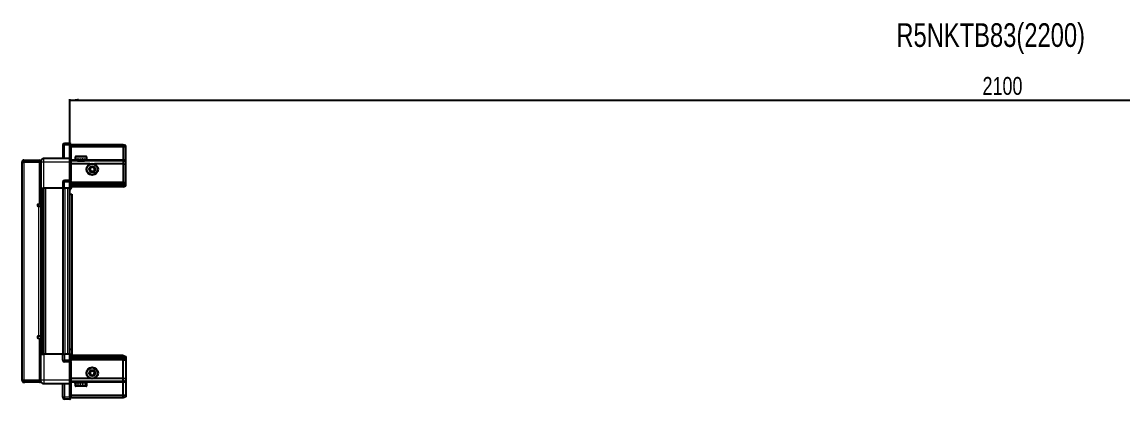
# Model space of a CAD drawing. Header units: millimetres. Extents: x 799 to 5098, y -1097 to 1773.
# Drawn here: x 1864 to 3094, y 1351 to 1773 of the extents above; entities that cross this region are included whole.
import ezdxf

# ---------------------------------------------------------------- set-up
doc = ezdxf.new("R2010")
doc.units = ezdxf.units.MM
doc.layers.add('FORMAT', color=7, linetype='Continuous')
doc.styles.add('SLDTEXTSTYLE0', font='TXT', dxfattribs={"width": 0.75})
doc.dimstyles.new('SLDDIMSTYLE0', dxfattribs={"dimtxt": 20, "dimasz": 10, "dimexe": 0, "dimexo": 0.0625, "dimgap": 5, "dimtad": 2, "dimdec": 1, "dimrnd": 1e-09, "dimzin": 12, "dimdsep": 46, "dimtxsty": 'SLDTEXTSTYLE0', "dimsah": 1, "dimcen": 0.09, "dimadec": 0, "dimazin": 3, "dimtfac": 1, "dimtofl": 0, "dimtmove": 0, "dimatfit": 3, "dimfxl": 0, "dimfrac": 2, "dimtolj": 1, "dimtzin": 12, "dimarcsym": 0})

# ---------------------------------------------------------------- blocks, each defined once
blk = doc.blocks.new('_D_4')
at = {"layer": 'FORMAT'}
for p, q in [((1917.8, 1586.9), (1917.8, 1686.4)), ((1917.8, 1685.4), (4017.8, 1685.4)), ((4017.8, 1586.9), (4017.8, 1686.4))]:
    blk.add_line(p, q, dxfattribs=at)
for points in [[(1917.8, 1685.4), (1927.8, 1683.9), (1927.8, 1687)], [(4017.8, 1685.4), (4007.8, 1687), (4007.8, 1683.9)]]:
    blk.add_solid(points, dxfattribs=at)
at = {"layer": 'FORMAT', "insert": (2938.2, 1711.2), "char_height": 20, "attachment_point": 1, "style": 'SLDTEXTSTYLE0'}
blk.add_mtext('2100', dxfattribs=at)

msp = doc.modelspace()

# ---------------------------------------------------------------- linework, layer by layer
at = {"color": 7, "linetype": 'Continuous', "lineweight": 25}
for p, q in [((1917.92, 1636.93), (1911.92, 1636.93)), ((1917.92, 1636.93), (1918.25, 1636.93)), ((1917.92, 1636.93), (1917.92, 1634.93)), ((1919.12, 1636.43), (1918.25, 1636.93)), ((1919.12, 1634.93), (1919.12, 1636.43)), ((1909.92, 1634.93), (1909.92, 1619.93)), ((1917.92, 1620.13), (1917.92, 1634.93)), ((1917.92, 1620.13), (1917.92, 1634.93)), ((1977.42, 1635.43), (1919.12, 1635.43)), ((1919.12, 1634.93), (1919.12, 1620.13)), ((1977.42, 1632.93), (1919.12, 1632.93)), ((1977.42, 1635.43), (1977.42, 1632.93)), ((1980.42, 1634.63), (1977.42, 1635.43)), ((1977.42, 1632.93), (1977.42, 1618.43)), ((1980.42, 1632.78), (1977.42, 1632.93)), ((1980.42, 1632.78), (1980.42, 1634.63)), ((1980.42, 1618.43), (1980.42, 1632.78)), ((1865.92, 1616.08), (1864.42, 1616.08)), ((1864.42, 1615.58), (1864.42, 1616.08)), ((1864.42, 1372.28), (1864.42, 1615.58)), ((1866.52, 1616.68), (1866.52, 1618.18)), ((1866.52, 1618.18), (1867.42, 1618.18)), ((1866.52, 1616.68), (1867.42, 1616.68)), ((1866.52, 1616.18), (1883.92, 1616.18)), ((1867.42, 1618.18), (1883.92, 1618.18)), ((1867.42, 1616.68), (1867.42, 1618.18)), ((1867.42, 1616.68), (1883.92, 1616.68)), ((1883.92, 1616.68), (1883.92, 1618.18)), ((1885.42, 1616.18), (1883.92, 1616.18)), ((1883.92, 1616.18), (1883.92, 1568.68)), ((1885.42, 1615.93), (1885.42, 1586.93)), ((1917.92, 1619.93), (1888.92, 1619.93)), ((1917.92, 1619.93), (1917.92, 1620.13)), ((1917.92, 1619.93), (1919.12, 1619.93)), ((1917.92, 1615.93), (1917.92, 1619.93)), ((1917.92, 1595.63), (1917.92, 1615.93)), ((1919.12, 1620.13), (1919.12, 1619.93)), ((1919.12, 1619.93), (1919.12, 1615.93)), ((1977.42, 1617.43), (1919.12, 1617.43)), ((1919.12, 1615.93), (1919.12, 1595.63)), ((1940.42, 1613.93), (1919.12, 1613.93)), ((1923.92, 1621.83), (1923.92, 1619.43)), ((1923.92, 1619.43), (1923.92, 1618.93)), ((1923.92, 1618.93), (1924.05, 1618.93)), ((1924.24, 1619.43), (1924.05, 1619.43)), ((1924.05, 1619.43), (1924.05, 1618.93)), ((1924.05, 1618.93), (1924.24, 1618.93)), ((1924.24, 1619.43), (1924.24, 1618.93)), ((1924.24, 1618.93), (1924.77, 1618.93)), ((1924.72, 1622.63), (1931.89, 1622.63)), ((1925.17, 1619.43), (1924.77, 1619.43)), ((1924.77, 1619.43), (1924.77, 1618.93)), ((1924.77, 1618.93), (1925.17, 1618.93)), ((1925.17, 1619.43), (1925.17, 1618.93)), ((1925.17, 1618.93), (1926.04, 1618.93)), ((1926.02, 1618.93), (1926.02, 1618.83)), ((1926.02, 1618.83), (1934.82, 1618.83)), ((1926.61, 1619.43), (1926.04, 1619.43)), ((1926.04, 1619.43), (1926.04, 1618.93)), ((1926.04, 1618.93), (1926.61, 1618.93)), ((1926.42, 1618.43), (1927.11, 1617.95)), ((1926.42, 1618.43), (1931.45, 1618.43)), ((1927.11, 1617.95), (1926.42, 1617.47)), ((1926.42, 1617.47), (1926.42, 1617.43)), ((1926.42, 1617.47), (1931.45, 1617.47)), ((1926.61, 1619.43), (1926.61, 1618.93)), ((1926.61, 1618.93), (1927.74, 1618.93)), ((1927.11, 1617.95), (1931.27, 1617.95)), ((1928.43, 1619.43), (1927.74, 1619.43)), ((1927.74, 1619.43), (1927.74, 1618.93)), ((1927.74, 1618.93), (1928.43, 1618.93)), ((1928.43, 1619.43), (1928.43, 1618.93)), ((1928.43, 1618.93), (1929.7, 1618.93)), ((1930.44, 1619.43), (1929.7, 1619.43)), ((1929.7, 1619.43), (1929.7, 1618.93)), ((1929.7, 1618.93), (1929.93, 1618.93)), ((1929.93, 1619.43), (1929.93, 1618.93)), ((1930.43, 1619.43), (1930.43, 1618.93)), ((1930.43, 1618.93), (1930.44, 1618.93)), ((1930.44, 1619.43), (1930.44, 1618.93)), ((1930.44, 1618.93), (1931.73, 1618.93)), ((1931.27, 1617.95), (1933.73, 1617.95)), ((1931.45, 1618.43), (1934.42, 1618.43)), ((1931.45, 1617.47), (1934.42, 1617.47)), ((1932.45, 1619.43), (1931.73, 1619.43)), ((1931.73, 1619.43), (1931.73, 1618.93)), ((1931.79, 1619.43), (1931.79, 1618.93)), ((1931.79, 1618.93), (1932.45, 1618.93)), ((1931.89, 1622.63), (1936.12, 1622.63)), ((1932.45, 1619.43), (1932.45, 1618.93)), ((1932.45, 1618.93), (1933.64, 1618.93)), ((1934.26, 1619.43), (1933.64, 1619.43)), ((1933.64, 1619.43), (1933.64, 1618.93)), ((1933.64, 1618.93), (1934.26, 1618.93)), ((1933.73, 1617.95), (1934.42, 1618.43)), ((1934.42, 1617.47), (1933.73, 1617.95)), ((1934.26, 1619.43), (1934.26, 1618.93)), ((1934.26, 1618.93), (1935.22, 1618.93)), ((1934.42, 1617.43), (1934.42, 1617.47)), ((1934.82, 1618.83), (1934.82, 1618.93)), ((1935.69, 1619.43), (1935.22, 1619.43)), ((1935.22, 1619.43), (1935.22, 1618.93)), ((1935.22, 1618.93), (1935.69, 1618.93)), ((1935.69, 1619.43), (1935.69, 1618.93)), ((1935.69, 1618.93), (1936.34, 1618.93)), ((1936.61, 1619.43), (1936.34, 1619.43)), ((1936.34, 1619.43), (1936.34, 1618.93)), ((1936.34, 1618.93), (1936.61, 1618.93)), ((1936.61, 1619.43), (1936.61, 1618.93)), ((1936.61, 1618.93), (1936.88, 1618.93)), ((1936.92, 1619.43), (1936.88, 1619.43)), ((1936.88, 1619.43), (1936.88, 1618.93)), ((1936.88, 1618.93), (1936.92, 1618.93)), ((1936.92, 1619.43), (1936.92, 1621.83)), ((1936.92, 1619.43), (1936.92, 1618.93)), ((1977.42, 1613.93), (1945.42, 1613.93)), ((1977.42, 1618.43), (1977.42, 1617.43)), ((1977.42, 1617.43), (1977.42, 1613.93)), ((1980.42, 1616.63), (1977.42, 1617.43)), ((1977.42, 1613.93), (1977.42, 1593.43)), ((1977.42, 1613.93), (1980.42, 1613.6)), ((1980.42, 1616.63), (1980.42, 1618.43)), ((1980.42, 1613.6), (1980.42, 1616.63)), ((1980.42, 1593.43), (1980.42, 1613.6)), ((1883.92, 1589.68), (1885.42, 1589.68)), ((1885.42, 1586.93), (1883.92, 1586.93)), ((1886.07, 1400.93), (1886.07, 1586.93)), ((1887.86, 1586.93), (1887.86, 1400.93)), ((1887.9, 1586.93), (1887.9, 1400.93)), ((1909.92, 1586.93), (1888.92, 1586.93)), ((1909.92, 1593.43), (1909.92, 1586.93)), ((1909.92, 1586.93), (1911.92, 1586.93)), ((1910.57, 1400.93), (1910.57, 1586.93)), ((1917.92, 1595.43), (1911.92, 1595.43)), ((1917.92, 1586.93), (1911.92, 1586.93)), ((1917.77, 1400.93), (1917.77, 1586.93)), ((1917.92, 1595.43), (1917.92, 1595.63)), ((1917.92, 1595.43), (1917.92, 1593.43)), ((1917.92, 1595.43), (1919.12, 1595.43)), ((1917.92, 1586.93), (1917.92, 1593.43)), ((1917.92, 1586.93), (1917.92, 1593.43)), ((1917.92, 1586.93), (1918.25, 1586.93)), ((1917.92, 1586.93), (1917.92, 1586.93)), ((1918.25, 1586.93), (1918.25, 1593.43)), ((1919.12, 1586.93), (1918.25, 1586.93)), ((1918.25, 1586.93), (1918.25, 1586.93)), ((1919.12, 1595.63), (1919.12, 1595.43)), ((1919.12, 1594.76), (1919.12, 1595.43)), ((1919.12, 1594.76), (1919.12, 1586.93)), ((1977.42, 1592.43), (1919.12, 1592.43)), ((1977.42, 1591.43), (1919.12, 1591.43)), ((1977.42, 1589.93), (1919.12, 1589.93)), ((1977.42, 1588.43), (1919.12, 1588.43)), ((1977.42, 1593.43), (1977.42, 1592.43)), ((1977.42, 1592.43), (1977.42, 1591.43)), ((1977.42, 1592.43), (1980.42, 1591.63)), ((1977.42, 1591.43), (1977.42, 1589.93)), ((1977.42, 1591.43), (1980.42, 1590.89)), ((1977.42, 1589.93), (1980.42, 1590.39)), ((1977.42, 1589.93), (1977.42, 1588.43)), ((1977.42, 1588.43), (1980.42, 1589.24)), ((1980.42, 1591.63), (1980.42, 1593.43)), ((1980.42, 1590.89), (1980.42, 1591.63)), ((1980.42, 1590.39), (1980.42, 1590.89)), ((1980.42, 1589.24), (1980.42, 1590.39)), ((1917.77, 1579.93), (1920.27, 1579.93)), ((1920.27, 1579.93), (1920.27, 1406.43)), ((1883.92, 1568.68), (1882.57, 1568.68)), ((1882.57, 1566.68), (1883.32, 1566.68)), ((1883.32, 1566.68), (1885.42, 1566.68)), ((1885.42, 1566.68), (1885.42, 1421.18)), ((1883.32, 1421.18), (1882.57, 1421.18)), ((1882.57, 1419.18), (1883.92, 1419.18)), ((1885.42, 1421.18), (1883.32, 1421.18)), ((1883.92, 1419.18), (1883.92, 1371.68)), ((1920.27, 1406.43), (1917.77, 1406.43)), ((1920.27, 1406.43), (1920.27, 1399.43)), ((1885.42, 1400.93), (1883.92, 1400.93)), ((1885.42, 1398.18), (1883.92, 1398.18)), ((1885.42, 1371.93), (1885.42, 1400.93)), ((1909.92, 1400.93), (1888.92, 1400.93)), ((1909.92, 1394.43), (1909.92, 1400.93)), ((1909.92, 1400.93), (1911.92, 1400.93)), ((1917.92, 1400.93), (1911.92, 1400.93)), ((1917.92, 1392.43), (1911.92, 1392.43)), ((1917.92, 1400.93), (1918.25, 1400.93)), ((1917.92, 1394.43), (1917.92, 1400.93)), ((1917.92, 1394.43), (1917.92, 1392.43)), ((1917.92, 1394.43), (1917.92, 1392.43)), ((1917.92, 1392.43), (1919.12, 1392.43)), ((1917.92, 1392.23), (1917.92, 1392.43)), ((1917.92, 1371.93), (1917.92, 1392.23)), ((1918.25, 1394.43), (1918.25, 1400.93)), ((1918.25, 1400.93), (1919.12, 1400.93)), ((1919.12, 1400.93), (1919.12, 1393.11)), ((1977.42, 1399.43), (1919.12, 1399.43)), ((1977.42, 1397.93), (1919.12, 1397.93)), ((1977.42, 1396.43), (1919.12, 1396.43)), ((1977.42, 1395.43), (1919.12, 1395.43)), ((1919.12, 1392.43), (1919.12, 1393.11)), ((1919.12, 1392.43), (1919.12, 1392.23)), ((1919.12, 1392.23), (1919.12, 1371.93)), ((1977.42, 1397.93), (1977.42, 1399.43)), ((1977.42, 1399.43), (1980.42, 1398.63)), ((1977.42, 1396.43), (1977.42, 1397.93)), ((1977.42, 1397.93), (1980.42, 1397.48)), ((1977.42, 1396.43), (1980.42, 1396.98)), ((1977.42, 1395.43), (1977.42, 1396.43)), ((1977.42, 1395.43), (1980.42, 1396.24)), ((1977.42, 1394.43), (1977.42, 1395.43)), ((1977.42, 1373.93), (1977.42, 1394.43)), ((1980.42, 1398.63), (1980.42, 1397.48)), ((1980.42, 1397.48), (1980.42, 1396.98)), ((1980.42, 1396.98), (1980.42, 1396.24)), ((1980.42, 1396.24), (1980.42, 1394.43)), ((1980.42, 1394.43), (1980.42, 1374.27)), ((1864.42, 1371.78), (1864.42, 1372.28)), ((1865.92, 1371.78), (1864.42, 1371.78)), ((1883.92, 1371.68), (1866.52, 1371.68)), ((1866.52, 1371.18), (1866.52, 1369.68)), ((1866.52, 1371.18), (1867.42, 1371.18)), ((1866.52, 1369.68), (1867.42, 1369.68)), ((1867.42, 1371.18), (1867.42, 1369.68)), ((1883.92, 1371.18), (1867.42, 1371.18)), ((1883.92, 1369.68), (1867.42, 1369.68)), ((1883.92, 1371.68), (1885.42, 1371.68)), ((1883.92, 1371.18), (1883.92, 1369.68)), ((1917.92, 1367.93), (1888.92, 1367.93)), ((1909.92, 1352.93), (1909.92, 1367.93)), ((1917.92, 1367.93), (1917.92, 1371.93)), ((1917.92, 1367.93), (1919.12, 1367.93)), ((1917.92, 1367.73), (1917.92, 1367.93)), ((1917.92, 1352.93), (1917.92, 1367.73)), ((1940.42, 1373.93), (1919.12, 1373.93)), ((1919.12, 1371.93), (1919.12, 1367.93)), ((1977.42, 1370.43), (1919.12, 1370.43)), ((1919.12, 1367.93), (1919.12, 1367.73)), ((1919.12, 1367.73), (1919.12, 1352.93)), ((1923.92, 1368.93), (1923.92, 1366.03)), ((1924.01, 1368.93), (1923.92, 1368.93)), ((1924.01, 1368.43), (1924.01, 1368.93)), ((1924.18, 1368.93), (1924.01, 1368.93)), ((1924.01, 1368.43), (1924.18, 1368.43)), ((1924.18, 1368.43), (1924.18, 1368.93)), ((1924.67, 1368.93), (1924.18, 1368.93)), ((1924.67, 1368.43), (1924.67, 1368.93)), ((1925.05, 1368.93), (1924.67, 1368.93)), ((1924.67, 1368.43), (1925.05, 1368.43)), ((1924.87, 1365.23), (1924.72, 1365.23)), ((1936.12, 1365.23), (1924.87, 1365.23)), ((1925.05, 1368.43), (1925.05, 1368.93)), ((1925.89, 1368.93), (1925.05, 1368.93)), ((1925.89, 1368.43), (1925.89, 1368.93)), ((1926.45, 1368.93), (1925.89, 1368.93)), ((1925.89, 1368.43), (1926.45, 1368.43)), ((1926.02, 1369.03), (1926.02, 1368.93)), ((1931.42, 1369.03), (1926.02, 1369.03)), ((1926.42, 1370.43), (1926.42, 1370.4)), ((1926.42, 1370.4), (1927.11, 1369.92)), ((1926.52, 1370.4), (1926.42, 1370.4)), ((1927.11, 1369.92), (1926.42, 1369.43)), ((1926.52, 1369.43), (1926.42, 1369.43)), ((1926.45, 1368.43), (1926.45, 1368.93)), ((1927.55, 1368.93), (1926.45, 1368.93)), ((1934.42, 1370.4), (1926.52, 1370.4)), ((1934.42, 1369.43), (1926.52, 1369.43)), ((1927.2, 1369.92), (1927.11, 1369.92)), ((1933.73, 1369.92), (1927.2, 1369.92)), ((1927.55, 1368.43), (1927.55, 1368.93)), ((1928.23, 1368.93), (1927.55, 1368.93)), ((1927.55, 1368.43), (1928.23, 1368.43)), ((1928.23, 1368.43), (1928.23, 1368.93)), ((1929.5, 1368.93), (1928.23, 1368.93)), ((1929.5, 1368.43), (1929.5, 1368.93)), ((1929.79, 1368.93), (1929.5, 1368.93)), ((1929.5, 1368.43), (1930.23, 1368.43)), ((1929.79, 1368.43), (1929.79, 1368.93)), ((1930.23, 1368.43), (1930.23, 1368.93)), ((1931.53, 1368.93), (1930.23, 1368.93)), ((1934.82, 1369.03), (1931.42, 1369.03)), ((1931.53, 1368.43), (1931.53, 1368.93)), ((1931.53, 1368.43), (1932.25, 1368.43)), ((1931.66, 1368.43), (1931.66, 1368.93)), ((1932.25, 1368.93), (1931.66, 1368.93)), ((1932.25, 1368.43), (1932.25, 1368.93)), ((1933.45, 1368.93), (1932.25, 1368.93)), ((1933.45, 1368.43), (1933.45, 1368.93)), ((1934.09, 1368.93), (1933.45, 1368.93)), ((1933.45, 1368.43), (1934.09, 1368.43)), ((1933.73, 1369.92), (1934.42, 1370.4)), ((1934.42, 1369.43), (1933.73, 1369.92)), ((1934.09, 1368.43), (1934.09, 1368.93)), ((1935.08, 1368.93), (1934.09, 1368.93)), ((1934.42, 1370.4), (1934.42, 1370.43)), ((1934.82, 1368.93), (1934.82, 1369.03)), ((1935.08, 1368.43), (1935.08, 1368.93)), ((1935.57, 1368.93), (1935.08, 1368.93)), ((1935.08, 1368.43), (1935.57, 1368.43)), ((1935.57, 1368.43), (1935.57, 1368.93)), ((1936.25, 1368.93), (1935.57, 1368.93)), ((1936.25, 1368.43), (1936.25, 1368.93)), ((1936.54, 1368.93), (1936.25, 1368.93)), ((1936.25, 1368.43), (1936.54, 1368.43)), ((1936.54, 1368.43), (1936.54, 1368.93)), ((1936.85, 1368.93), (1936.54, 1368.93)), ((1936.85, 1368.43), (1936.85, 1368.93)), ((1936.92, 1368.93), (1936.85, 1368.93)), ((1936.85, 1368.43), (1936.92, 1368.43)), ((1936.92, 1366.03), (1936.92, 1368.93)), ((1936.92, 1368.43), (1936.92, 1368.93)), ((1936.92, 1368.93), (1936.92, 1368.93)), ((1977.42, 1373.93), (1945.42, 1373.93)), ((1977.42, 1373.93), (1980.42, 1374.27)), ((1977.42, 1370.43), (1977.42, 1373.93)), ((1980.42, 1371.24), (1977.42, 1370.43)), ((1977.42, 1369.43), (1977.42, 1370.43)), ((1977.42, 1354.93), (1977.42, 1369.43)), ((1980.42, 1374.27), (1980.42, 1371.24)), ((1980.42, 1371.24), (1980.42, 1369.43)), ((1980.42, 1369.43), (1980.42, 1355.09)), ((1917.92, 1352.93), (1917.92, 1350.93)), ((1977.42, 1354.93), (1919.12, 1354.93)), ((1919.12, 1351.43), (1919.12, 1352.93)), ((1980.42, 1355.09), (1977.42, 1354.93)), ((1977.42, 1352.43), (1977.42, 1354.93)), ((1980.42, 1353.24), (1977.42, 1352.43)), ((1980.42, 1355.09), (1980.42, 1353.24)), ((1917.92, 1350.93), (1911.92, 1350.93)), ((1917.92, 1350.93), (1918.25, 1350.93)), ((1917.92, 1350.93), (1917.92, 1350.93)), ((1917.92, 1350.93), (1918.25, 1350.93)), ((1918.25, 1350.93), (1919.12, 1351.43)), ((1918.25, 1350.93), (1919.12, 1351.43)), ((1977.42, 1352.43), (1919.12, 1352.43))]:
    msp.add_line(p, q, dxfattribs=at)
at = {"color": 8, "linetype": 'Continuous', "lineweight": 18}
for p, q in [((1911.92, 1634.93), (1911.92, 1636.93)), ((1911.92, 1634.93), (1909.92, 1634.93)), ((1911.92, 1619.93), (1911.92, 1634.93)), ((1917.92, 1634.93), (1911.92, 1634.93)), ((1917.92, 1634.93), (1919.12, 1634.93)), ((1866.52, 1616.18), (1866.52, 1371.68)), ((1888.92, 1586.93), (1888.92, 1615.93)), ((1917.92, 1615.93), (1888.92, 1615.93)), ((1917.92, 1620.13), (1919.12, 1620.13)), ((1917.92, 1615.93), (1919.12, 1615.93)), ((1926.42, 1618.43), (1919.12, 1618.43)), ((1923.92, 1621.83), (1932.09, 1621.83)), ((1932.09, 1621.83), (1936.92, 1621.83)), ((1977.42, 1618.43), (1934.42, 1618.43)), ((1980.42, 1618.43), (1977.42, 1618.43)), ((1885.42, 1566.68), (1885.42, 1586.93)), ((1886.65, 1586.93), (1886.65, 1400.93)), ((1889.1, 1400.93), (1889.1, 1586.93)), ((1890.52, 1586.93), (1890.52, 1400.93)), ((1909.92, 1593.43), (1911.92, 1593.43)), ((1909.92, 1400.93), (1909.92, 1586.93)), ((1911.92, 1593.43), (1911.92, 1595.43)), ((1911.92, 1586.93), (1911.92, 1593.43)), ((1917.92, 1593.43), (1911.92, 1593.43)), ((1912.57, 1400.93), (1912.57, 1586.93)), ((1915.77, 1400.93), (1915.77, 1586.93)), ((1917.92, 1595.63), (1919.12, 1595.63)), ((1917.92, 1593.43), (1918.25, 1593.43)), ((1917.92, 1586.93), (1918.25, 1586.93)), ((1977.42, 1593.43), (1919.12, 1593.43)), ((1977.42, 1593.43), (1980.42, 1593.43)), ((1883.32, 1421.18), (1883.32, 1566.68)), ((1885.42, 1400.93), (1885.42, 1421.18)), ((1888.92, 1400.93), (1888.92, 1371.93)), ((1909.92, 1394.43), (1911.92, 1394.43)), ((1911.92, 1400.93), (1911.92, 1394.43)), ((1911.92, 1394.43), (1911.92, 1392.43)), ((1917.92, 1394.43), (1911.92, 1394.43)), ((1917.92, 1394.43), (1918.25, 1394.43)), ((1919.12, 1392.23), (1917.92, 1392.23)), ((1977.42, 1394.43), (1919.12, 1394.43)), ((1977.42, 1394.43), (1980.42, 1394.43)), ((1917.92, 1371.93), (1888.92, 1371.93)), ((1911.92, 1367.93), (1911.92, 1352.93)), ((1917.92, 1371.93), (1919.12, 1371.93)), ((1919.12, 1367.73), (1917.92, 1367.73)), ((1926.42, 1369.43), (1919.12, 1369.43)), ((1924.09, 1366.03), (1923.92, 1366.03)), ((1936.92, 1366.03), (1924.09, 1366.03)), ((1977.42, 1369.43), (1934.42, 1369.43)), ((1980.42, 1369.43), (1977.42, 1369.43)), ((1911.92, 1352.93), (1909.92, 1352.93)), ((1911.92, 1352.93), (1911.92, 1350.93)), ((1917.92, 1352.93), (1911.92, 1352.93)), ((1917.92, 1352.93), (1919.12, 1352.93))]:
    msp.add_line(p, q, dxfattribs=at)
at = {"color": 7, "linetype": 'Continuous', "lineweight": 25}
for centre, radius in [((1942.92, 1607.93), 6.5), ((1942.92, 1607.93), 3.46), ((1942.92, 1379.93), 6.5), ((1942.92, 1379.93), 3.46)]:
    msp.add_circle(centre, radius, dxfattribs=at)
at = {"color": 8, "linetype": 'Continuous', "lineweight": 18}
for centre in [(1942.92, 1607.93), (1942.92, 1379.93)]:
    msp.add_circle(centre, 5.7, dxfattribs=at)
at = {"color": 7, "linetype": 'Continuous', "lineweight": 25}
for centre, radius, start, end in [((1911.92, 1634.93), 2, 90, 180), ((1866.42, 1615.68), 0.5, 90, 117.52901), ((1883.82, 1616.08), 0.6, 9.59407, 90), ((1883.82, 1616.08), 2.1, 32.2369, 87.2706), ((1924.72, 1621.83), 0.8, 90, 180), ((1926.02, 1618.43), 0.4, 0, 90), ((1934.82, 1618.43), 0.4, 90, 180), ((1936.12, 1621.83), 0.8, 0, 90), ((1942.92, 1607.93), 2.5, 161.00659, 221.00659), ((1942.92, 1607.93), 2.5, 101.00659, 161.00659), ((1942.92, 1607.93), 2.5, 221.00659, 281.00659), ((1942.92, 1607.93), 2.5, 41.00659, 101.00659), ((1942.92, 1607.93), 2.5, 281.00659, 341.00659), ((1942.92, 1607.93), 2.5, 341.00659, 41.00659), ((1911.92, 1593.43), 2, 90, 180), ((1915.27, 1589.58), 5, 300, 346.70293), ((1882.57, 1567.68), 1, 90, 270), ((1882.57, 1420.18), 1, 90, 270), ((1911.92, 1394.43), 2, 180, 270), ((1942.92, 1379.93), 2.5, 127.98423, 187.98423), ((1942.92, 1379.93), 2.5, 187.98423, 247.98423), ((1942.92, 1379.93), 2.5, 67.98423, 127.98423), ((1942.92, 1379.93), 2.5, 247.98423, 307.98423), ((1942.92, 1379.93), 2.5, 7.98423, 67.98423), ((1942.92, 1379.93), 2.5, 307.98423, 7.98423), ((1866.42, 1372.18), 0.5, 243.29122, 270), ((1883.82, 1371.78), 0.6, 270, 350.40593), ((1883.82, 1371.78), 2.1, 272.7294, 327.8305), ((1924.72, 1366.03), 0.8, 180, 270), ((1926.02, 1369.43), 0.4, 270, 0), ((1934.82, 1369.43), 0.4, 180, 270), ((1936.12, 1366.03), 0.8, 270, 360), ((1911.92, 1352.93), 2, 180, 270)]:
    msp.add_arc(centre, radius, start, end, dxfattribs=at)
for centre, start_param, end_param in [((1921.72, 1593.43), 2.4188584, 3.1415927), ((1921.72, 1394.43), 3.1415927, 3.8643269)]:
    msp.add_ellipse(centre, major_axis=(3.46, 0), ratio=0.5773503, start_param=start_param, end_param=end_param, dxfattribs=at)
for points, knots in [([(1866.52, 1618.18), (1866.26, 1618.16), (1865.77, 1618.11), (1865.13, 1617.71), (1864.66, 1617.15), (1864.44, 1616.57), (1864.43, 1616.21), (1864.42, 1616.08)], [0, 0, 0, 0, 0.23025534, 0.4485219, 0.6667858, 0.88504963, 1, 1, 1, 1]), ([(1864.42, 1615.58), (1864.44, 1615.63), (1864.5, 1615.72), (1864.89, 1615.85), (1865.45, 1615.98), (1866.03, 1616.09), (1866.39, 1616.16), (1866.52, 1616.18)], [0, 0, 0, 0, 0.23025534, 0.4485219, 0.6667858, 0.88504963, 1, 1, 1, 1]), ([(1888.92, 1619.93), (1888.48, 1619.89), (1887.8, 1619.82), (1886.99, 1619.38), (1886.43, 1618.93), (1885.97, 1618.37), (1885.54, 1617.55), (1885.47, 1616.87), (1885.42, 1616.43)], [0, 0, 0, 0, 0.2394568, 0.3683607, 0.5, 0.6316393, 0.7605432, 1, 1, 1, 1]), ([(1885.42, 1616.43), (1885.42, 1616.43), (1885.42, 1616.41), (1885.42, 1616.3), (1885.42, 1616.13), (1885.42, 1616), (1885.42, 1615.93)], [0, 0, 0, 0, 0.2493943, 0.50033348, 0.75016674, 1, 1, 1, 1]), ([(1940.08, 1607.38), (1940.25, 1607.87), (1940.57, 1608.78), (1940.88, 1609.69), (1941.02, 1610.11)], [0, 0, 0, 0, 0.53468586, 1, 1, 1, 1]), ([(1941.98, 1605.2), (1941.75, 1605.46), (1941.21, 1606.09), (1940.56, 1606.84), (1940.17, 1607.29), (1940.08, 1607.38)], [0, 0, 0, 0, 0.3629006, 0.8668753, 1, 1, 1, 1]), ([(1941.02, 1610.11), (1941.53, 1610.21), (1942.48, 1610.4), (1943.42, 1610.58), (1943.86, 1610.66)], [0, 0, 0, 0, 0.5346859, 1, 1, 1, 1]), ([(1944.81, 1605.76), (1944.31, 1605.66), (1943.36, 1605.47), (1942.42, 1605.29), (1941.98, 1605.2)], [0, 0, 0, 0, 0.5346859, 1, 1, 1, 1]), ([(1943.86, 1610.66), (1943.94, 1610.57), (1944.33, 1610.12), (1944.99, 1609.37), (1945.53, 1608.75), (1945.75, 1608.49)], [0, 0, 0, 0, 0.1331247, 0.6370994, 1, 1, 1, 1]), ([(1945.75, 1608.49), (1945.58, 1608), (1945.27, 1607.09), (1944.96, 1606.18), (1944.81, 1605.76)], [0, 0, 0, 0, 0.5346859, 1, 1, 1, 1]), ([(1885.42, 1586.93), (1885.46, 1586.93), (1885.53, 1586.93), (1886.14, 1586.93), (1887.03, 1586.93), (1888.01, 1586.93), (1888.66, 1586.93), (1888.92, 1586.93)], [0, 0, 0, 0, 0.2146939, 0.4293877, 0.6440816, 0.8587754, 1, 1, 1, 1]), ([(1885.42, 1400.93), (1885.46, 1400.93), (1885.53, 1400.93), (1886.14, 1400.93), (1887.03, 1400.93), (1888.01, 1400.93), (1888.66, 1400.93), (1888.92, 1400.93)], [0, 0, 0, 0, 0.2146939, 0.4293877, 0.6440816, 0.8587754, 1, 1, 1, 1]), ([(1940.24, 1381.02), (1940.65, 1381.33), (1941.41, 1381.93), (1942.17, 1382.52), (1942.52, 1382.79)], [0, 0, 0, 0, 0.5346859, 1, 1, 1, 1]), ([(1940.64, 1378.16), (1940.63, 1378.28), (1940.54, 1378.87), (1940.4, 1379.86), (1940.29, 1380.67), (1940.24, 1381.02)], [0, 0, 0, 0, 0.1331247, 0.6370994, 1, 1, 1, 1]), ([(1943.32, 1377.08), (1942.84, 1377.27), (1941.95, 1377.63), (1941.06, 1377.99), (1940.64, 1378.16)], [0, 0, 0, 0, 0.5346859, 1, 1, 1, 1]), ([(1942.52, 1382.79), (1943, 1382.6), (1943.89, 1382.24), (1944.78, 1381.88), (1945.19, 1381.71)], [0, 0, 0, 0, 0.5346859, 1, 1, 1, 1]), ([(1945.59, 1378.85), (1945.19, 1378.53), (1944.43, 1377.94), (1943.67, 1377.35), (1943.32, 1377.08)], [0, 0, 0, 0, 0.5346859, 1, 1, 1, 1]), ([(1945.19, 1381.71), (1945.24, 1381.37), (1945.36, 1380.55), (1945.49, 1379.57), (1945.58, 1378.98), (1945.59, 1378.85)], [0, 0, 0, 0, 0.3629006, 0.8668753, 1, 1, 1, 1]), ([(1866.52, 1371.68), (1866.26, 1371.73), (1865.77, 1371.82), (1865.13, 1371.95), (1864.66, 1372.08), (1864.44, 1372.19), (1864.43, 1372.26), (1864.42, 1372.28)], [0, 0, 0, 0, 0.2302553, 0.4485219, 0.6667858, 0.8850496, 1, 1, 1, 1]), ([(1864.42, 1371.78), (1864.44, 1371.53), (1864.5, 1371.04), (1864.89, 1370.4), (1865.45, 1369.93), (1866.03, 1369.71), (1866.39, 1369.69), (1866.52, 1369.68)], [0, 0, 0, 0, 0.2302553, 0.4485219, 0.6667858, 0.8850496, 1, 1, 1, 1]), ([(1885.42, 1371.43), (1885.42, 1371.44), (1885.42, 1371.45), (1885.42, 1371.57), (1885.42, 1371.74), (1885.42, 1371.87), (1885.42, 1371.93)], [0, 0, 0, 0, 0.2493943, 0.5003335, 0.7501667, 1, 1, 1, 1]), ([(1888.92, 1367.93), (1888.48, 1367.98), (1887.8, 1368.05), (1886.99, 1368.49), (1886.43, 1368.94), (1885.97, 1369.5), (1885.54, 1370.32), (1885.47, 1370.99), (1885.42, 1371.43)], [0, 0, 0, 0, 0.2394568, 0.3683607, 0.5, 0.6316393, 0.7605432, 1, 1, 1, 1])]:
    msp.add_open_spline(points, degree=3, knots=knots, dxfattribs=at)
for points in [[(1866.52, 1616.68), (1866.44, 1616.67), (1866.28, 1616.66), (1866.08, 1616.52), (1865.95, 1616.32), (1865.93, 1616.16), (1865.92, 1616.08)], [(1865.92, 1371.78), (1865.93, 1371.71), (1865.95, 1371.55), (1866.08, 1371.35), (1866.28, 1371.21), (1866.44, 1371.19), (1866.52, 1371.18)]]:
    msp.add_open_spline(points, degree=3, dxfattribs=at)
at = {"color": 8, "linetype": 'Continuous', "lineweight": 18}
for points in [[(1888.92, 1615.93), (1888.48, 1615.93), (1887.8, 1615.93), (1886.99, 1615.93), (1886.43, 1615.93), (1885.97, 1615.93), (1885.54, 1615.93), (1885.47, 1615.93), (1885.42, 1615.93)], [(1888.92, 1371.93), (1888.48, 1371.93), (1887.8, 1371.93), (1886.99, 1371.93), (1886.43, 1371.93), (1885.97, 1371.93), (1885.54, 1371.93), (1885.47, 1371.93), (1885.42, 1371.93)]]:
    msp.add_open_spline(points, degree=3, knots=[0, 0, 0, 0, 0.2394568, 0.3683607, 0.5, 0.6316393, 0.7605432, 1, 1, 1, 1], dxfattribs=at)
for points in [[(1888.92, 1615.93), (1888.92, 1616.46), (1888.92, 1617.51), (1888.92, 1618.83), (1888.92, 1619.75), (1888.92, 1619.87), (1888.92, 1619.93)], [(1888.92, 1371.93), (1888.92, 1371.41), (1888.92, 1370.36), (1888.92, 1369.04), (1888.92, 1368.11), (1888.92, 1367.99), (1888.92, 1367.93)]]:
    msp.add_open_spline(points, degree=3, dxfattribs=at)

# ---------------------------------------------------------------- texts
at = {"layer": 'FORMAT', "insert": (2841.87, 1771.3), "char_height": 26.4583, "attachment_point": 1, "style": 'SLDTEXTSTYLE0'}
msp.add_mtext('R5NKTB83(2200)', dxfattribs=at)

# ---------------------------------------------------------------- dimensions: what is measured, and where the dimension line sits
at = {"layer": 'FORMAT'}
dim = msp.add_linear_dim(base=(4017.77, 1685.43), p1=(1917.77, 1586.93), p2=(4017.77, 1586.93), angle=0, dimstyle='SLDDIMSTYLE0', dxfattribs=at)
dim.commit()
dim.dimension.update_dxf_attribs({"geometry": '_D_4', "text_midpoint": (2967.77, 1685.43), "dimtype": 160})

doc.saveas('drawing.dxf')
